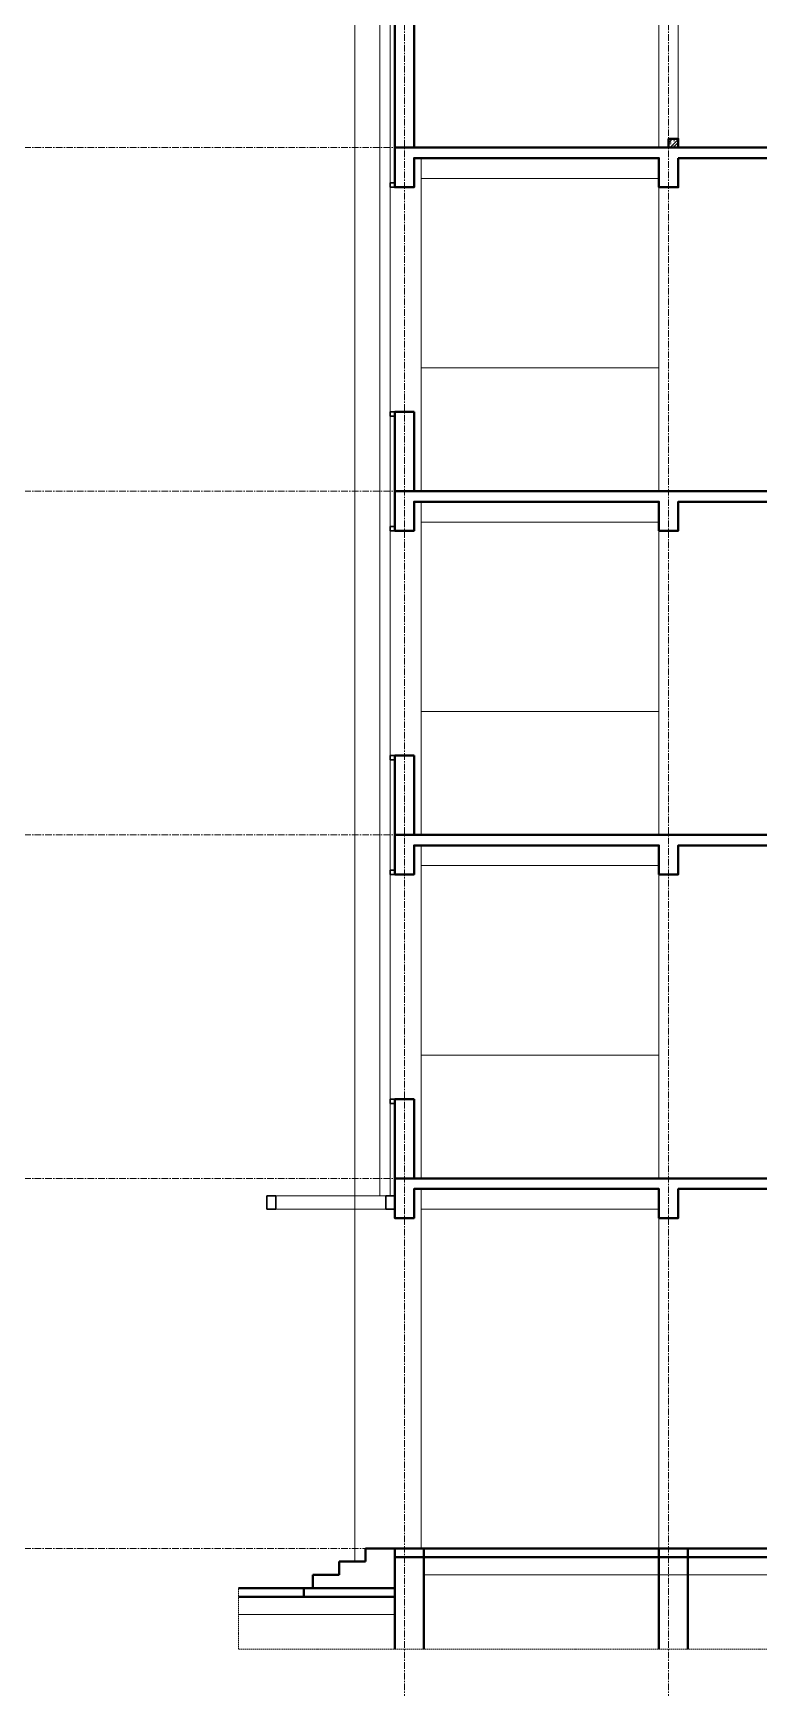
# Model space of a CAD drawing. Header units: millimetres. Extents: x 3174748 to 6019813, y -1021377 to -112338.
# Drawn here: x 3597646 to 3605885, y -285357 to -266574 of the extents above; entities that cross this region are included whole.
import ezdxf

# ---------------------------------------------------------------- set-up
doc = ezdxf.new("R2010")
doc.units = ezdxf.units.MM
doc.header["$LTSCALE"] = 60
doc.header["$MEASUREMENT"] = 0
doc.linetypes.add('CENTER', pattern=[2, 1.25, -0.25, 0.25, -0.25])
doc.linetypes.add('HIDDEN', pattern=[0.375, 0.25, -0.125])
for name, color, linetype, lineweight in [('cat1', 30, 'Continuous', 40), ('cat2', 22, 'Continuous', 30), ('hatch1', 136, 'Continuous', 9), ('manh1', 67, 'Continuous', 13), ('thay1', 63, 'Continuous', 18), ('thay2', 151, 'Continuous', 15), ('truc', 76, 'CENTER', 9)]:
    doc.layers.add(name, color=color, linetype=linetype, lineweight=lineweight)

# ---------------------------------------------------------------- blocks, each defined once
blk = doc.blocks.new('A$C0F0C530D')
at = {"layer": 'hatch1'}
h = blk.add_hatch(dxfattribs=at)
h.set_pattern_fill('BTCT', color=256, scale=20)
h.set_pattern_definition([(50, (-247291.72, 96718.81), (143.452037, -12.550427), [15, -165]), (355, (-247291.72, 96718.81), (-27.75027, 150.43843), [12, -132]), (100.4514, (-247279.77, 96717.77), (115.701876, 137.88791), [12.74804, -140.22842]), (46.1842, (-247291.72, 96758.81), (213.44821, -33.1038), [22.5, -247.5]), (96.6356, (-247273.93, 96756.05), (186.93254, 194.82357), [19.12206, -210.3426]), (351.1842, (-247291.72, 96758.81), (186.93239, 194.82372), [18, -198]), (21, (-247271.72, 96748.81), (119.38141, -80.52378), [15, -165]), (326, (-247271.72, 96748.81), (48.66307, 145.03001), [12, -132]), (71.4514, (-247261.77, 96742.1), (168.044526, 64.5061), [12.74804, -140.22842]), (37.5, (-247291.72, 96718.813), (2.431971, 66.578771), [0, -130.4, 0, -134, 0, -132.5]), (7.5, (-247291.72, 96718.81), (52.613907, 78.882342), [0, -76.4, 0, -127.4, 0, -50.5]), (327.5, (-247336.32, 96718.813), (106.764487, -4.510974), [0, -50, 0, -156, 0, -207]), (317.5, (-247356.32, 96718.81), (116.637234, 20.020996), [0, -65, 0, -103.6, 0, -147]), (45, (-247291.72, 96718.81), (-53.033009, 53.033009), []), (45, (-247256.365, 96718.81), (-53.033009, 53.033009), [])])
h.paths.add_polyline_path([(110, 100), (0, 100), (0, 0), (110, 0)])
at = {"layer": 'cat1'}
blk.add_lwpolyline([(0, 0), (110, 0), (110, 100), (0, 100)], close=True, dxfattribs=at)
blk = doc.blocks.new('A$C343C5123')
at = {"layer": 'truc'}
for p, q in [((3344, 0), (3344, 26899)), ((6343, 0), (6343, 26899)), ((-2053, 22068), (18889, 22068)), ((-2053, 18168), (18889, 18168)), ((-2053, 14268), (18889, 14268)), ((-2053, 10368), (18889, 10368)), ((-2053, 6168), (18889, 6168))]:
    blk.add_line(p, q, dxfattribs=at)

msp = doc.modelspace()

# ---------------------------------------------------------------- linework, layer by layer
at = {"layer": 'cat1'}
for p, q in [((3601750.5, -267873.4), (3601750.5, -266373.4)), ((3601970.5, -267873.4), (3601970.5, -266373.4)), ((3601750.5, -271773.4), (3601750.5, -270873.4)), ((3601750.5, -270873.4), (3601970.5, -270873.4)), ((3601970.5, -271773.4), (3601970.5, -270873.4)), ((3601750.5, -275673.4), (3601750.5, -274773.4)), ((3601750.5, -274773.4), (3601970.5, -274773.4)), ((3601970.5, -275673.4), (3601970.5, -274773.4)), ((3601750.5, -279573.4), (3601750.5, -278673.4)), ((3601750.5, -278673.4), (3601970.5, -278673.4)), ((3601970.5, -279573.4), (3601970.5, -278673.4)), ((3606354.7, -283773.4), (3601419.7, -283773.4)), ((3601419.7, -283773.4), (3601419.7, -283923.4)), ((3601750.5, -283773.4), (3601750.5, -284917.7)), ((3602080.5, -283773.4), (3602080.5, -284917.7)), ((3604749.7, -283773.4), (3604749.7, -284917.7)), ((3605079.7, -283773.4), (3605079.7, -284917.7)), ((3601119.7, -283923.4), (3601119.7, -284073.4)), ((3601419.7, -283923.4), (3601119.7, -283923.4)), ((3612919.7, -283873.4), (3601750.5, -283873.4)), ((3600819.7, -284073.4), (3600819.7, -284223.4)), ((3601119.7, -284073.4), (3600819.7, -284073.4)), ((3601750.5, -284223.4), (3599979.3, -284223.4)), ((3601750.5, -284323.4), (3599979.3, -284323.4)), ((3600719.7, -284223.4), (3600719.7, -284323.4))]:
    msp.add_line(p, q, dxfattribs=at)
msp.add_lwpolyline([(3604969.7, -267993.4), (3606629.7, -267993.4), (3606629.7, -268223.4), (3606849.7, -268223.4), (3606849.7, -267993.4), (3606849.7, -267873.4), (3601750.5, -267873.4), (3601750.5, -268323.4), (3601970.5, -268323.4), (3601970.5, -267993.4), (3604749.7, -267993.4), (3604749.7, -268323.4), (3604969.7, -268323.4)], close=True, dxfattribs=at)
for points in [[(3606954.7, -271773.4), (3601750.5, -271773.4), (3601750.5, -272223.4), (3601970.5, -272223.4), (3601970.5, -271893.4), (3604749.7, -271893.4), (3604749.7, -272223.4), (3604969.7, -272223.4), (3604969.7, -271893.4), (3606629.7, -271893.4), (3606629.7, -272123.4), (3606849.7, -272123.4), (3606849.7, -271960.1)], [(3606954.7, -275673.4), (3601750.5, -275673.4), (3601750.5, -276123.4), (3601970.5, -276123.4), (3601970.5, -275793.4), (3604749.7, -275793.4), (3604749.7, -276123.4), (3604969.7, -276123.4), (3604969.7, -275793.4), (3606629.7, -275793.4), (3606629.7, -276023.4), (3606849.7, -276023.4), (3606849.7, -275860.1)], [(3606954.7, -279573.4), (3601750.5, -279573.4), (3601750.5, -280023.4), (3601970.5, -280023.4), (3601970.5, -279693.4), (3604749.7, -279693.4), (3604749.7, -280023.4), (3604969.7, -280023.4), (3604969.7, -279693.4), (3606629.7, -279693.4), (3606629.7, -279923.4), (3606849.7, -279923.4), (3606849.7, -279760.1)]]:
    msp.add_lwpolyline(points, dxfattribs=at)
at = {"layer": 'cat2'}
for points in [[(3601700.5, -268323.4), (3601750.5, -268323.4), (3601750.5, -268273.4), (3601700.5, -268273.4)], [(3601700.5, -270923.4), (3601750.5, -270923.4), (3601750.5, -270873.4), (3601700.5, -270873.4)], [(3601700.5, -272223.4), (3601750.5, -272223.4), (3601750.5, -272173.4), (3601700.5, -272173.4)], [(3601700.5, -274823.4), (3601750.5, -274823.4), (3601750.5, -274773.4), (3601700.5, -274773.4)], [(3601700.5, -276123.4), (3601750.5, -276123.4), (3601750.5, -276073.4), (3601700.5, -276073.4)], [(3601700.5, -278723.4), (3601750.5, -278723.4), (3601750.5, -278673.4), (3601700.5, -278673.4)], [(3600299.7, -279923.4), (3600399.7, -279923.4), (3600399.7, -279773.4), (3600299.7, -279773.4)], [(3601650.5, -279923.4), (3601750.5, -279923.4), (3601750.5, -279773.4), (3601650.5, -279773.4)]]:
    msp.add_lwpolyline(points, close=True, dxfattribs=at)
at = {"layer": 'hatch1', "linetype": 'HIDDEN'}
msp.add_lwpolyline([(3614034.9, -284223.4), (3614034.9, -284917.7), (3599979.3, -284917.7), (3599979.3, -284223.4)], dxfattribs=at)
at = {"layer": 'manh1'}
for p, q in [((3602049.7, -270373.4), (3604749.7, -270373.4)), ((3602049.7, -274273.4), (3604749.7, -274273.4)), ((3602049.7, -278173.4), (3604749.7, -278173.4))]:
    msp.add_line(p, q, dxfattribs=at)
at = {"layer": 'thay1'}
for p, q in [((3604749.7, -265523.4), (3604749.7, -267873.4)), ((3604969.7, -265523.4), (3604969.7, -267873.4)), ((3601299.7, -266373.4), (3601299.7, -283923.4)), ((3602049.7, -271773.4), (3602049.7, -267993.4)), ((3602049.7, -267993.4), (3602049.7, -271773.4)), ((3604749.7, -268223.4), (3602049.7, -268223.4)), ((3604749.7, -268323.4), (3604749.7, -271773.4)), ((3602049.7, -275673.4), (3602049.7, -271893.4)), ((3602049.7, -271893.4), (3602049.7, -275673.4)), ((3604749.7, -272123.4), (3602049.7, -272123.4)), ((3604749.7, -272223.4), (3604749.7, -275673.4)), ((3602049.7, -279573.4), (3602049.7, -275793.4)), ((3602049.7, -275793.4), (3602049.7, -279573.4)), ((3604749.7, -276023.4), (3602049.7, -276023.4)), ((3604749.7, -276123.4), (3604749.7, -279573.4)), ((3602049.7, -283773.4), (3602049.7, -279693.4)), ((3602049.7, -279693.4), (3602049.7, -283773.4)), ((3604749.7, -279923.4), (3602049.7, -279923.4)), ((3604749.7, -280023.4), (3604749.7, -283773.4)), ((3612589.7, -284073.4), (3602080.5, -284073.4)), ((3601750.5, -284523.4), (3599979.3, -284523.4))]:
    msp.add_line(p, q, dxfattribs=at)
at = {"layer": 'thay2'}
for points in [[(3601580.5, -266373.4), (3601700.5, -266373.4), (3601700.5, -279773.4), (3601580.5, -279773.4)], [(3600299.7, -279923.4), (3600299.7, -279773.4), (3601750.5, -279773.4), (3601750.5, -279923.4)]]:
    msp.add_lwpolyline(points, close=True, dxfattribs=at)

# ---------------------------------------------------------------- block references
at = {"layer": 'cat1'}
msp.add_blockref('A$C0F0C530D', (3604859.7, -267873.4), dxfattribs=at)
at = {"layer": 'truc'}
msp.add_blockref('A$C343C5123', (3598516.5, -289941.4), dxfattribs=at)

doc.saveas('drawing.dxf')
